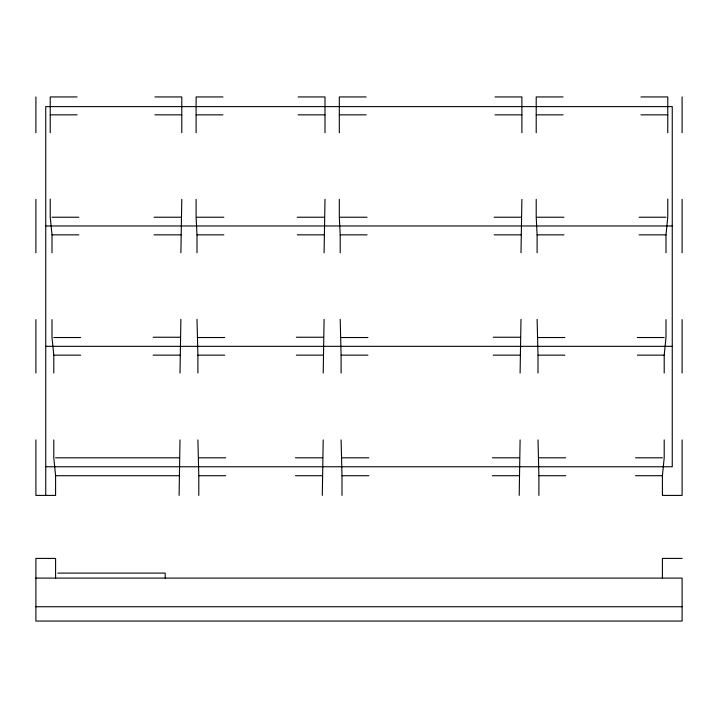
<?xml version="1.0" encoding="UTF-8"?>
<svg xmlns="http://www.w3.org/2000/svg" width="718" height="718" viewBox="0 0 718 718"><rect width="100%" height="100%" fill="white"/><g stroke="black" fill="none" stroke-linecap="round" stroke-linejoin="round"><path stroke-width="1.08" d="M180.891 252.754L181.789 199.326M179.994 373.046L180.891 319.339M179.105 495.402L179.994 439.91M324.096 252.754L324.994 199.326M323.199 373.046L324.096 319.339M322.301 495.402L323.199 439.91M520.999 252.754L521.896 199.326M520.101 373.046L520.999 319.339M519.204 495.402L520.101 439.91M665.99 252.754L665.99 234.849L667.776 216.953L667.776 199.048M682.1 439.91L682.1 495.402L662.409 495.402L662.409 475.711L664.204 457.806L664.204 439.91M664.204 373.046L664.204 355.141L665.99 337.523L665.99 319.618M77.068 96.939L50.224 96.939L50.224 132.74M154.935 96.939L181.789 96.939L181.789 132.74M222.957 96.939L196.104 96.939L196.104 132.74M298.141 96.939L324.994 96.939L324.994 132.74M366.162 96.939L339.309 96.939L339.309 132.74M495.043 96.939L521.896 96.939L521.896 132.74M563.065 96.939L536.211 96.939L536.211 132.74M640.932 96.939L667.776 96.939L667.776 132.74M50.224 114.844L77.068 114.844M154.935 114.844L181.789 114.844M196.104 114.844L222.957 114.844M298.141 114.844L324.994 114.844M339.309 114.844L366.162 114.844M495.043 114.844L521.896 114.844M536.211 114.844L563.065 114.844M640.932 114.844L667.776 114.844M52.01 217.231L78.863 217.231M154.038 217.231L180.891 217.231M197.001 217.231L223.854 217.231M297.243 217.231L324.096 217.231M340.206 217.231L367.06 217.231M494.146 217.231L520.999 217.231M537.109 217.231L563.962 217.231M639.137 217.231L665.99 217.231M45.746 225.973L672.254 225.973M50.224 199.048L50.224 216.953L52.01 234.849L78.863 234.849M154.038 234.849L180.891 234.849M196.104 199.326L196.104 217.231L197.001 234.849L223.854 234.849M297.243 234.849L324.096 234.849M339.309 199.326L339.309 217.231L340.206 234.849L367.06 234.849M494.146 234.849L520.999 234.849M536.211 199.326L536.211 217.231L537.109 234.849L563.962 234.849M639.137 234.849L665.99 234.849M153.149 337.245L179.994 337.245M296.346 337.245L323.199 337.245M493.248 337.245L520.101 337.245M53.796 337.523L80.649 337.523M197.899 337.523L224.752 337.523M341.104 337.523L367.948 337.523M538.006 337.523L564.851 337.523M637.351 337.523L664.204 337.523M45.746 346.327L672.254 346.327M52.01 319.618L52.01 337.523L53.796 355.141L80.649 355.141M153.149 355.141L179.994 355.141M197.001 319.339L197.899 355.141L224.752 355.141M296.346 355.141L323.199 355.141M340.206 319.339L341.104 355.141L367.948 355.141M493.248 355.141L520.101 355.141M537.109 319.339L538.006 355.141L564.851 355.141M637.351 355.141L664.204 355.141M55.591 457.806L179.105 457.806M198.796 457.806L225.64 457.806M295.457 457.806L322.301 457.806M341.992 457.806L368.846 457.806M492.36 457.806L519.204 457.806M538.895 457.806L565.748 457.806M635.556 457.806L662.409 457.806M45.746 466.763L672.254 466.763L672.254 106.605L45.746 106.605L45.746 495.402M53.796 439.91L53.796 457.806L55.591 475.711L179.105 475.711M197.899 439.91L198.796 475.711L225.64 475.711M295.457 475.711L322.301 475.711M341.104 439.91L341.992 475.711L368.846 475.711M492.36 475.711L519.204 475.711M538.006 439.91L538.895 475.711L565.748 475.711M635.556 475.711L662.409 475.711M682.1 558.407L662.409 558.407L662.409 578.098M57.826 573.09L165.221 573.09L165.221 578.098M35.9 578.098L682.1 578.098L682.1 621.061L35.9 621.061L35.9 558.407L55.591 558.407L55.591 578.098M35.9 606.737L682.1 606.737M682.1 96.939L682.1 132.74M682.1 199.326L682.1 252.754M682.1 319.618L682.1 373.046M538.895 475.711L538.895 495.402M538.006 355.141L538.006 373.046M537.109 234.849L537.109 252.754M341.992 475.711L341.992 495.402M341.104 355.141L341.104 373.046M340.206 234.849L340.206 252.754M198.796 475.711L198.796 495.402M197.899 355.141L197.899 373.046M197.001 234.849L197.001 252.754M55.591 475.711L55.591 495.402L35.9 495.402L35.9 439.91M53.796 355.141L53.796 373.046M52.01 234.849L52.01 252.754M35.9 96.939L35.9 132.74M35.9 199.326L35.9 252.754M35.9 319.618L35.9 373.046"/></g></svg>
